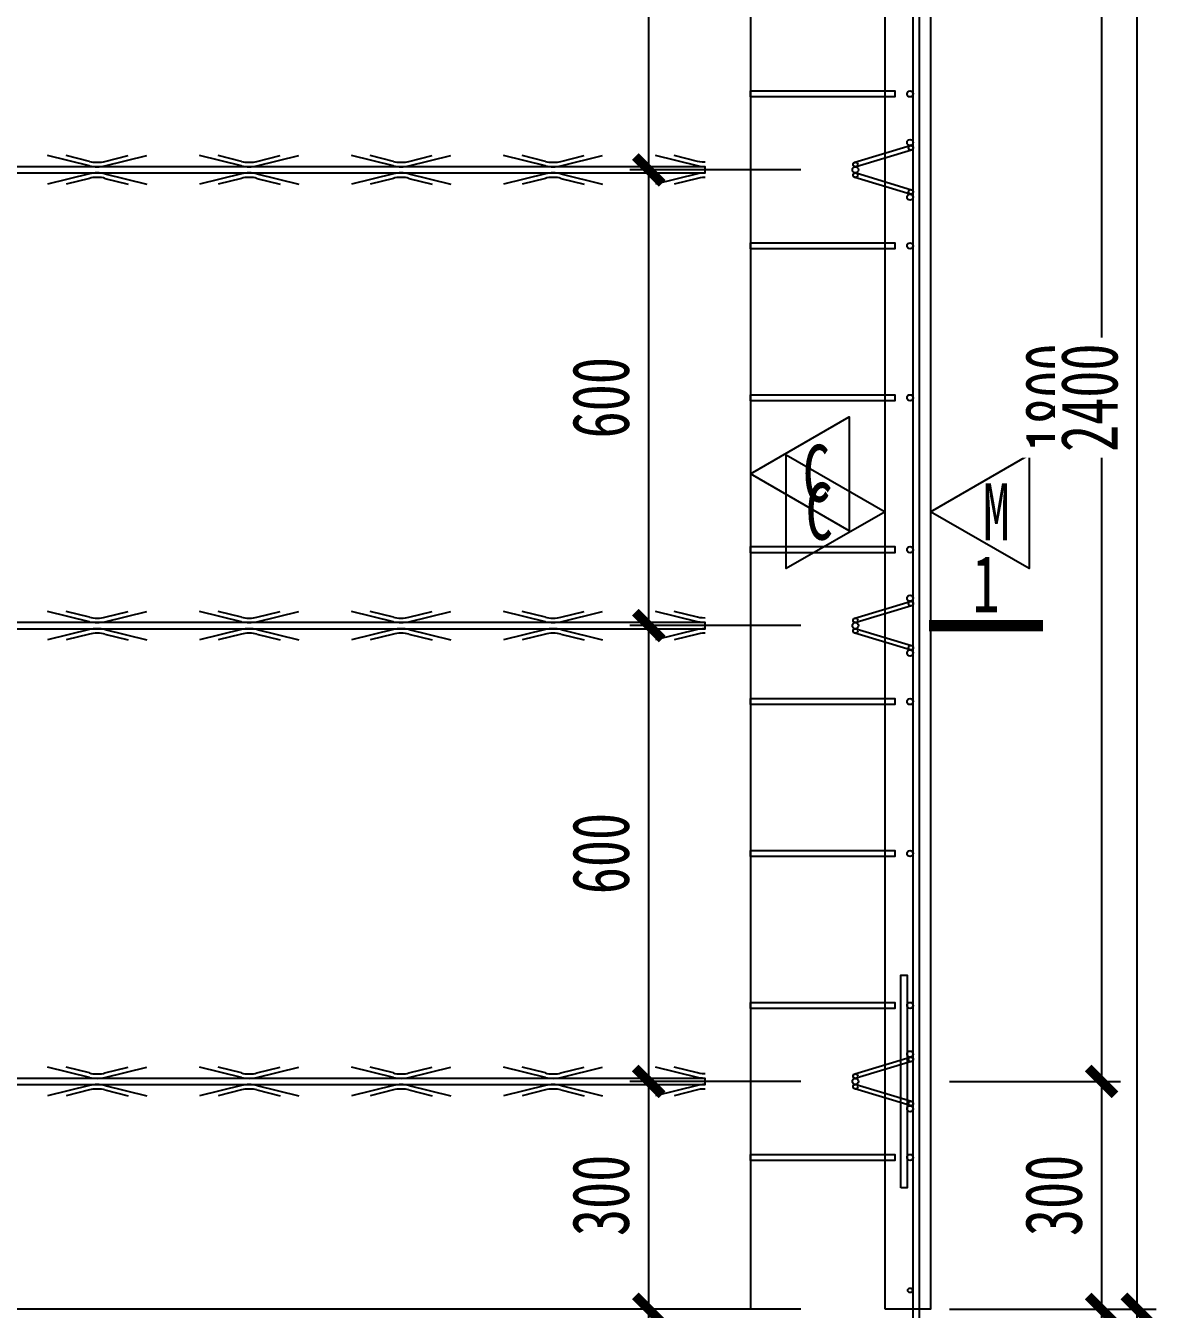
# Model space of a CAD drawing. Extents: x -524 to 129100, y -10500 to 1.
# Drawn here: x 75288 to 76776, y -3380 to -1690 of the extents above; entities that cross this region are included whole.
import ezdxf

# ---------------------------------------------------------------- set-up
doc = ezdxf.new("R2010")
doc.units = 0
doc.header["$LTSCALE"] = 250
doc.linetypes.add('BeePC_CENTER', pattern=[2, 1.25, -0.25, 0.25, -0.25])
doc.layers.get('0').update_dxf_attribs({"linetype": 'CONTINUOUS'})
doc.layers.get('Defpoints').update_dxf_attribs({"linetype": 'CONTINUOUS'})
for name, color, linetype in [('BeePC-CCBZ', 110, 'CONTINUOUS'), ('BeePC-GJ-LEVEL', 141, 'CONTINUOUS'), ('BeePC-GJ-Truss', 185, 'CONTINUOUS'), ('BeePC-TONG-ZT', 50, 'CONTINUOUS')]:
    doc.layers.add(name, color=color, linetype=linetype)
doc.styles.add('BeePC_Dim', font='simfang.ttf', dxfattribs={"width": 0.7})
doc.styles.add('BeePC_Text', font='simfang.ttf', dxfattribs={"width": 0.7})
doc.dimstyles.new('BeePC_DIM_25_25', dxfattribs={"dimtxt": 75, "dimasz": 25, "dimexe": 25, "dimexo": 0, "dimgap": 25, "dimtad": 1, "dimdec": 0, "dimzin": 0, "dimdsep": 46, "dimtxsty": 'BeePC_Dim', "dimblk": 'ARCHTICK', "dimcen": 0, "dimdle": 25, "dimclrt": 7, "dimadec": 0, "dimazin": 0, "dimtfac": 1, "dimtdec": 0, "dimtix": 1, "dimtmove": 2, "dimatfit": 3, "dimfxl": 250, "dimfxlon": 1, "dimtfill": 1, "dimtolj": 1, "dimtzin": 0, "dimarcsym": 0})

# ---------------------------------------------------------------- blocks, each defined once
blk = doc.blocks.new('剖切符号')
at = {"const_width": 15}
blk.add_lwpolyline([(0, 75), (0, -75)], dxfattribs=at)
blk = doc.blocks.new('_ArchTick')
at = {"color": 0, "linetype": 'ByBlock', "const_width": 0.5}
blk.add_lwpolyline([(-0.707, -0.707), (0.707, 0.707)], dxfattribs=at)
blk = doc.blocks.new('*D151')
at = {"layer": 'BeePC-CCBZ', "color": 0, "lineweight": -2, "transparency": 16777216}
for p, q in [((74782.6, -432.6), (74782.6, -207.6)), ((76242.4, -432.6), (76242.4, -207.6)), ((74757.6, -232.6), (76267.4, -232.6))]:
    blk.add_line(p, q, dxfattribs=at)
at = {"layer": 'Defpoints', "color": 0, "transparency": 16777216}
for p in [(76242.4, -232.6), (76242.4, -2179.6), (74782.6, -3079.6)]:
    blk.add_point(p, dxfattribs=at)
at = {"layer": 'BeePC-CCBZ', "color": 0, "lineweight": -2, "transparency": 16777216, "xscale": 25, "yscale": 25, "zscale": 25, "rotation": 180}
blk.add_blockref('_ArchTick', (74782.6, -232.6), dxfattribs=at)
at = {"layer": 'BeePC-CCBZ', "color": 0, "lineweight": -2, "transparency": 16777216, "xscale": 25, "yscale": 25, "zscale": 25}
blk.add_blockref('_ArchTick', (76242.4, -232.6), dxfattribs=at)
at = {"layer": 'BeePC-CCBZ', "color": 7, "linetype": 'BeePC_CENTER', "transparency": 16777216, "insert": (75512.5, -169.7), "char_height": 75, "attachment_point": 5, "style": 'BeePC_Dim', "bg_fill": 3, "box_fill_scale": 1.1, "bg_fill_color": 256, "bg_fill_true_color": 13158600, "bg_fill_transparency": 0}
blk.add_mtext('\\A1;1460', dxfattribs=at)
blk = doc.blocks.new('*D152')
at = {"layer": 'BeePC-CCBZ', "color": 0, "lineweight": -2, "transparency": 16777216}
for p, q in [((68722.8, -3926.6), (68722.8, -4151.6)), ((76242.4, -3926.6), (76242.4, -4151.6)), ((68697.8, -4126.6), (76267.4, -4126.6))]:
    blk.add_line(p, q, dxfattribs=at)
at = {"layer": 'Defpoints', "color": 0, "transparency": 16777216}
for p in [(68722.8, -2179.6), (76242.4, -2179.6), (76242.4, -4126.6)]:
    blk.add_point(p, dxfattribs=at)
at = {"layer": 'BeePC-CCBZ', "color": 0, "lineweight": -2, "transparency": 16777216, "xscale": 25, "yscale": 25, "zscale": 25, "rotation": 180}
blk.add_blockref('_ArchTick', (68722.8, -4126.6), dxfattribs=at)
at = {"layer": 'BeePC-CCBZ', "color": 0, "lineweight": -2, "transparency": 16777216, "xscale": 25, "yscale": 25, "zscale": 25}
blk.add_blockref('_ArchTick', (76242.4, -4126.6), dxfattribs=at)
at = {"layer": 'BeePC-CCBZ', "color": 7, "linetype": 'BeePC_CENTER', "transparency": 16777216, "insert": (72482.6, -4063.7), "char_height": 75, "attachment_point": 5, "style": 'BeePC_Dim', "bg_fill": 3, "box_fill_scale": 1.1, "bg_fill_color": 256, "bg_fill_true_color": 13158600, "bg_fill_transparency": 0}
blk.add_mtext('\\A1;7520', dxfattribs=at)
blk = doc.blocks.new('*D155')
at = {"layer": 'BeePC-CCBZ', "color": 0, "lineweight": -2, "transparency": 16777216}
for p, q in [((76704.4, -1254.6), (76704.4, -3104.6)), ((76504.4, -1279.6), (76729.4, -1279.6)), ((76504.4, -3079.6), (76729.4, -3079.6))]:
    blk.add_line(p, q, dxfattribs=at)
at = {"layer": 'Defpoints', "color": 0, "transparency": 16777216}
for p in [(70182.6, -1279.6), (70182.6, -3079.6), (76704.4, -3079.6)]:
    blk.add_point(p, dxfattribs=at)
at = {"layer": 'BeePC-CCBZ', "color": 0, "lineweight": -2, "transparency": 16777216, "xscale": 25, "yscale": 25, "zscale": 25}
for p, rotation in [((76704.4, -1279.6), 90), ((76704.4, -3079.6), 270)]:
    blk.add_blockref('_ArchTick', p, dxfattribs=dict(at, rotation=rotation))
at = {"layer": 'BeePC-CCBZ', "color": 7, "linetype": 'BeePC_CENTER', "transparency": 16777216, "insert": (76641.5, -2179.6), "char_height": 75, "attachment_point": 5, "rotation": 90, "style": 'BeePC_Dim', "bg_fill": 3, "box_fill_scale": 1.1, "bg_fill_color": 256, "bg_fill_true_color": 13158600, "bg_fill_transparency": 0}
blk.add_mtext('\\A1;1800', dxfattribs=at)
blk = doc.blocks.new('*D156')
at = {"layer": 'BeePC-CCBZ', "color": 0, "lineweight": -2, "transparency": 16777216}
for p, q in [((76704.4, -3054.6), (76704.4, -3404.6)), ((76504.4, -3079.6), (76729.4, -3079.6)), ((76504.4, -3379.6), (76729.4, -3379.6))]:
    blk.add_line(p, q, dxfattribs=at)
at = {"layer": 'Defpoints', "color": 0, "transparency": 16777216}
for p in [(70182.6, -3079.6), (72482.6, -3379.6), (76704.4, -3379.6)]:
    blk.add_point(p, dxfattribs=at)
at = {"layer": 'BeePC-CCBZ', "color": 0, "lineweight": -2, "transparency": 16777216, "xscale": 25, "yscale": 25, "zscale": 25}
for p, rotation in [((76704.4, -3079.6), 90), ((76704.4, -3379.6), 270)]:
    blk.add_blockref('_ArchTick', p, dxfattribs=dict(at, rotation=rotation))
at = {"layer": 'BeePC-CCBZ', "color": 7, "linetype": 'BeePC_CENTER', "transparency": 16777216, "insert": (76641.5, -3229.6), "char_height": 75, "attachment_point": 5, "rotation": 90, "style": 'BeePC_Dim', "bg_fill": 3, "box_fill_scale": 1.1, "bg_fill_color": 256, "bg_fill_true_color": 13158600, "bg_fill_transparency": 0}
blk.add_mtext('\\A1;300', dxfattribs=at)
blk = doc.blocks.new('*D161')
at = {"layer": 'BeePC-CCBZ', "color": 0, "lineweight": -2, "transparency": 16777216}
for p, q in [((76108.4, -3404.6), (76108.4, -3054.6)), ((76308.4, -3079.6), (76083.4, -3079.6)), ((76308.4, -3379.6), (76083.4, -3379.6))]:
    blk.add_line(p, q, dxfattribs=at)
at = {"layer": 'Defpoints', "color": 0, "transparency": 16777216}
for p in [(76108.4, -3079.6), (76380.4, -3079.6), (76449.4, -3379.6)]:
    blk.add_point(p, dxfattribs=at)
at = {"layer": 'BeePC-CCBZ', "color": 0, "lineweight": -2, "transparency": 16777216, "xscale": 25, "yscale": 25, "zscale": 25}
for p, rotation in [((76108.4, -3079.6), 90), ((76108.4, -3379.6), 270)]:
    blk.add_blockref('_ArchTick', p, dxfattribs=dict(at, rotation=rotation))
at = {"layer": 'BeePC-CCBZ', "color": 7, "linetype": 'BeePC_CENTER', "transparency": 16777216, "insert": (76045.5, -3229.6), "char_height": 75, "attachment_point": 5, "rotation": 90, "style": 'BeePC_Dim', "bg_fill": 3, "box_fill_scale": 1.1, "bg_fill_color": 256, "bg_fill_true_color": 13158600, "bg_fill_transparency": 0}
blk.add_mtext('\\A1;300', dxfattribs=at)
blk = doc.blocks.new('*D162')
at = {"layer": 'BeePC-CCBZ', "color": 0, "lineweight": -2, "transparency": 16777216}
for p, q in [((76108.4, -3104.6), (76108.4, -2454.6)), ((76308.4, -2479.6), (76083.4, -2479.6)), ((76308.4, -3079.6), (76083.4, -3079.6))]:
    blk.add_line(p, q, dxfattribs=at)
at = {"layer": 'Defpoints', "color": 0, "transparency": 16777216}
for p in [(76108.4, -2479.6), (76380.4, -2479.6), (76380.4, -3079.6)]:
    blk.add_point(p, dxfattribs=at)
at = {"layer": 'BeePC-CCBZ', "color": 0, "lineweight": -2, "transparency": 16777216, "xscale": 25, "yscale": 25, "zscale": 25}
for p, rotation in [((76108.4, -2479.6), 90), ((76108.4, -3079.6), 270)]:
    blk.add_blockref('_ArchTick', p, dxfattribs=dict(at, rotation=rotation))
at = {"layer": 'BeePC-CCBZ', "color": 7, "linetype": 'BeePC_CENTER', "transparency": 16777216, "insert": (76045.5, -2779.6), "char_height": 75, "attachment_point": 5, "rotation": 90, "style": 'BeePC_Dim', "bg_fill": 3, "box_fill_scale": 1.1, "bg_fill_color": 256, "bg_fill_true_color": 13158600, "bg_fill_transparency": 0}
blk.add_mtext('\\A1;600', dxfattribs=at)
blk = doc.blocks.new('*D163')
at = {"layer": 'BeePC-CCBZ', "color": 0, "lineweight": -2, "transparency": 16777216}
for p, q in [((76108.4, -2504.6), (76108.4, -1854.6)), ((76308.4, -1879.6), (76083.4, -1879.6)), ((76308.4, -2479.6), (76083.4, -2479.6))]:
    blk.add_line(p, q, dxfattribs=at)
at = {"layer": 'Defpoints', "color": 0, "transparency": 16777216}
for p in [(76108.4, -1879.6), (76380.4, -1879.6), (76380.4, -2479.6)]:
    blk.add_point(p, dxfattribs=at)
at = {"layer": 'BeePC-CCBZ', "color": 0, "lineweight": -2, "transparency": 16777216, "xscale": 25, "yscale": 25, "zscale": 25}
for p, rotation in [((76108.4, -1879.6), 90), ((76108.4, -2479.6), 270)]:
    blk.add_blockref('_ArchTick', p, dxfattribs=dict(at, rotation=rotation))
at = {"layer": 'BeePC-CCBZ', "color": 7, "linetype": 'BeePC_CENTER', "transparency": 16777216, "insert": (76045.5, -2179.6), "char_height": 75, "attachment_point": 5, "rotation": 90, "style": 'BeePC_Dim', "bg_fill": 3, "box_fill_scale": 1.1, "bg_fill_color": 256, "bg_fill_true_color": 13158600, "bg_fill_transparency": 0}
blk.add_mtext('\\A1;600', dxfattribs=at)
blk = doc.blocks.new('*D164')
at = {"layer": 'BeePC-CCBZ', "color": 0, "lineweight": -2, "transparency": 16777216}
for p, q in [((76108.4, -1904.6), (76108.4, -1254.6)), ((76308.4, -1279.6), (76083.4, -1279.6)), ((76308.4, -1879.6), (76083.4, -1879.6))]:
    blk.add_line(p, q, dxfattribs=at)
at = {"layer": 'Defpoints', "color": 0, "transparency": 16777216}
for p in [(76108.4, -1279.6), (76380.4, -1279.6), (76380.4, -1879.6)]:
    blk.add_point(p, dxfattribs=at)
at = {"layer": 'BeePC-CCBZ', "color": 0, "lineweight": -2, "transparency": 16777216, "xscale": 25, "yscale": 25, "zscale": 25}
for p, rotation in [((76108.4, -1279.6), 90), ((76108.4, -1879.6), 270)]:
    blk.add_blockref('_ArchTick', p, dxfattribs=dict(at, rotation=rotation))
at = {"layer": 'BeePC-CCBZ', "color": 7, "linetype": 'BeePC_CENTER', "transparency": 16777216, "insert": (76045.5, -1579.6), "char_height": 75, "attachment_point": 5, "rotation": 90, "style": 'BeePC_Dim', "bg_fill": 3, "box_fill_scale": 1.1, "bg_fill_color": 256, "bg_fill_true_color": 13158600, "bg_fill_transparency": 0}
blk.add_mtext('\\A1;600', dxfattribs=at)
blk = doc.blocks.new('*D166')
at = {"layer": 'BeePC-CCBZ', "color": 0, "lineweight": -2, "transparency": 16777216}
for p, q in [((76419.4, -3926.6), (76419.4, -4151.6)), ((76479.4, -3926.6), (76479.4, -4151.6)), ((76394.4, -4126.6), (76504.4, -4126.6))]:
    blk.add_line(p, q, dxfattribs=at)
at = {"layer": 'Defpoints', "color": 0, "transparency": 16777216}
for p in [(76419.4, -2179.6), (76479.4, -2179.6), (76479.4, -4126.6)]:
    blk.add_point(p, dxfattribs=at)
at = {"layer": 'BeePC-CCBZ', "color": 0, "lineweight": -2, "transparency": 16777216, "xscale": 25, "yscale": 25, "zscale": 25}
blk.add_blockref('_ArchTick', (76419.4, -4126.6), dxfattribs=at)
at = {"layer": 'BeePC-CCBZ', "color": 0, "lineweight": -2, "transparency": 16777216, "xscale": 25, "yscale": 25, "zscale": 25, "rotation": 180}
blk.add_blockref('_ArchTick', (76479.4, -4126.6), dxfattribs=at)
at = {"layer": 'BeePC-CCBZ', "color": 7, "linetype": 'BeePC_CENTER', "transparency": 16777216, "insert": (76449.4, -4063.7), "char_height": 75, "attachment_point": 5, "style": 'BeePC_Dim', "bg_fill": 3, "box_fill_scale": 1.1, "bg_fill_color": 256, "bg_fill_true_color": 13158600, "bg_fill_transparency": 0}
blk.add_mtext('\\A1;60', dxfattribs=at)
blk = doc.blocks.new('*D167')
at = {"layer": 'BeePC-CCBZ', "color": 0, "lineweight": -2, "transparency": 16777216}
for p, q in [((76751.4, -3404.6), (76751.4, -954.6)), ((76551.4, -979.6), (76776.4, -979.6)), ((76551.4, -3379.6), (76776.4, -3379.6))]:
    blk.add_line(p, q, dxfattribs=at)
at = {"layer": 'Defpoints', "color": 0, "transparency": 16777216}
for p in [(76449.4, -979.6), (76751.4, -979.6), (76449.4, -3379.6)]:
    blk.add_point(p, dxfattribs=at)
at = {"layer": 'BeePC-CCBZ', "color": 0, "lineweight": -2, "transparency": 16777216, "xscale": 25, "yscale": 25, "zscale": 25}
for p, rotation in [((76751.4, -979.6), 90), ((76751.4, -3379.6), 270)]:
    blk.add_blockref('_ArchTick', p, dxfattribs=dict(at, rotation=rotation))
at = {"layer": 'BeePC-CCBZ', "color": 7, "linetype": 'BeePC_CENTER', "transparency": 16777216, "insert": (76688.5, -2179.6), "char_height": 75, "attachment_point": 5, "rotation": 90, "style": 'BeePC_Dim', "bg_fill": 3, "box_fill_scale": 1.1, "bg_fill_color": 256, "bg_fill_true_color": 13158600, "bg_fill_transparency": 0}
blk.add_mtext('\\A1;2400', dxfattribs=at)

msp = doc.modelspace()

# ---------------------------------------------------------------- linework, layer by layer
msp.add_lwpolyline([(76440.4, -3219.6), (76440.4, -2939.6), (76448.4, -2939.6), (76448.4, -3219.6), (76440.4, -3219.6)])
for points in [[(76242.4, -2279.6, 0), (76372.3, -2204.6, 0), (76372.3, -2354.6, 0)], [(76419.4, -2329.6, 0), (76289.5, -2404.6, 0), (76289.5, -2254.6, 0)], [(76479.4, -2329.6, 0), (76609.3, -2254.6, 0), (76609.3, -2404.6, 0)]]:
    msp.add_polyline3d(points, close=True)
at = {"layer": 'BeePC-GJ-LEVEL'}
msp.add_lwpolyline([(76456.4, -3830.6), (76456.4, -528.6, 0.668179), (76429.1, -517.3), (76400.8, -545.6), (76395.2, -539.9), (76423.5, -511.6, -0.668179), (76464.4, -528.6), (76464.4, -3830.6, -0.668179), (76423.5, -3847.6), (76395.2, -3819.3), (76400.8, -3813.6), (76429.1, -3841.9, 0.668179), (76456.4, -3830.6, -0.668179), (76429.1, -3841.9, 0.668179), (76456.4, -3830.6)], format="xyb", dxfattribs=at)
for points in [[(76242.4, -1775.6), (76432.4, -1775.6), (76432.4, -1783.6), (76242.4, -1783.6), (76242.4, -1775.6)], [(76242.4, -1975.6), (76432.4, -1975.6), (76432.4, -1983.6), (76242.4, -1983.6), (76242.4, -1975.6)], [(76242.4, -2175.6), (76432.4, -2175.6), (76432.4, -2183.6), (76242.4, -2183.6), (76242.4, -2175.6)], [(76242.4, -2375.6), (76432.4, -2375.6), (76432.4, -2383.6), (76242.4, -2383.6), (76242.4, -2375.6)], [(76242.4, -2575.6), (76432.4, -2575.6), (76432.4, -2583.6), (76242.4, -2583.6), (76242.4, -2575.6)], [(76242.4, -2775.6), (76432.4, -2775.6), (76432.4, -2783.6), (76242.4, -2783.6), (76242.4, -2775.6)], [(76242.4, -2975.6), (76432.4, -2975.6), (76432.4, -2983.6), (76242.4, -2983.6), (76242.4, -2975.6)], [(76242.4, -3175.6), (76432.4, -3175.6), (76432.4, -3183.6), (76242.4, -3183.6), (76242.4, -3175.6)]]:
    msp.add_lwpolyline(points, dxfattribs=at)
for centre, radius in [((76452.4, -1779.6), 4), ((76452.4, -1779.6), 4), ((76452.4, -1779.6), 4), ((76452.4, -1979.6), 4), ((76452.4, -1979.6), 4), ((76452.4, -1979.6), 4), ((76452.4, -2179.6), 4), ((76452.4, -2179.6), 4), ((76452.4, -2179.6), 4), ((76452.4, -2379.6), 4), ((76452.4, -2379.6), 4), ((76452.4, -2379.6), 4), ((76452.4, -2579.6), 4), ((76452.4, -2579.6), 4), ((76452.4, -2579.6), 4), ((76452.4, -2779.6), 4), ((76452.4, -2779.6), 4), ((76452.4, -2779.6), 4), ((76452.4, -2979.6), 4), ((76452.4, -2979.6), 4), ((76452.4, -2979.6), 4), ((76452.4, -3179.6), 4), ((76452.4, -3179.6), 4), ((76452.4, -3179.6), 4), ((76452.4, -3354.6), 3), ((76452.4, -3354.6), 3), ((76452.4, -3354.6), 3)]:
    msp.add_circle(centre, radius, dxfattribs=at)
at = {"layer": 'BeePC-GJ-Truss'}
for points in [[(76379.6, -1869.7), (76452.6, -1847.7, -1), (76454.3, -1853.5), (76381.3, -1875.5, -1), (76379.6, -1869.7)], [(76452.6, -1911.5), (76379.6, -1889.5, -1), (76381.3, -1883.7), (76454.3, -1905.7, -1), (76452.6, -1911.5)], [(76379.6, -2469.7), (76452.6, -2447.7, -1), (76454.3, -2453.5), (76381.3, -2475.5, -1), (76379.6, -2469.7)], [(76452.6, -2511.5), (76379.6, -2489.5, -1), (76381.3, -2483.7), (76454.3, -2505.7, -1), (76452.6, -2511.5)], [(76379.6, -3069.7), (76452.6, -3047.7, -1), (76454.3, -3053.5), (76381.3, -3075.5, -1), (76379.6, -3069.7)], [(76452.6, -3111.5), (76379.6, -3089.5, -1), (76381.3, -3083.7), (76454.3, -3105.7, -1), (76452.6, -3111.5)]]:
    msp.add_lwpolyline(points, format="xyb", dxfattribs=at)
for points in [[(68782.6, -1883.6), (76182.6, -1883.6), (76182.6, -1875.6), (68782.6, -1875.6)], [(75372.4, -1874.5), (75317.4, -1860.9)], [(75372.4, -1868.5), (75341.7, -1860.9)], [(75392.8, -1874.5), (75447.8, -1860.9)], [(75392.8, -1868.5), (75423.5, -1860.9)], [(75572.4, -1874.5), (75517.4, -1860.9)], [(75572.4, -1868.5), (75541.7, -1860.9)], [(75592.8, -1874.5), (75647.8, -1860.9)], [(75592.8, -1868.5), (75623.5, -1860.9)], [(75772.4, -1874.5), (75717.4, -1860.9)], [(75772.4, -1868.5), (75741.7, -1860.9)], [(75792.8, -1874.5), (75847.8, -1860.9)], [(75792.8, -1868.5), (75823.5, -1860.9)], [(75972.4, -1874.5), (75917.4, -1860.9)], [(75972.4, -1868.5), (75941.7, -1860.9)], [(75992.8, -1874.5), (76047.8, -1860.9)], [(75992.8, -1868.5), (76023.5, -1860.9)], [(76182.6, -1875.6), (76179.2, -1875.5), (76176, -1875.1), (76172.4, -1874.5), (76117.4, -1860.9)], [(76182.6, -1869.6), (76178.6, -1869.5), (76175.5, -1869.2), (76172.4, -1868.5), (76141.7, -1860.9)], [(75372.4, -1884.8), (75317.4, -1898.4)], [(75372.4, -1890.8), (75341.7, -1898.4)], [(75392.8, -1884.8), (75447.8, -1898.4)], [(75392.8, -1890.8), (75423.5, -1898.4)], [(75572.4, -1884.8), (75517.4, -1898.4)], [(75572.4, -1890.8), (75541.7, -1898.4)], [(75592.8, -1884.8), (75647.8, -1898.4)], [(75592.8, -1890.8), (75623.5, -1898.4)], [(75772.4, -1884.8), (75717.4, -1898.4)], [(75772.4, -1890.8), (75741.7, -1898.4)], [(75792.8, -1884.8), (75847.8, -1898.4)], [(75792.8, -1890.8), (75823.5, -1898.4)], [(75972.4, -1884.8), (75917.4, -1898.4)], [(75972.4, -1890.8), (75941.7, -1898.4)], [(75992.8, -1884.8), (76047.8, -1898.4)], [(75992.8, -1890.8), (76023.5, -1898.4)], [(76182.6, -1883.6), (76179.2, -1883.8), (76176, -1884.1), (76172.4, -1884.8), (76117.4, -1898.4)], [(76182.6, -1889.6), (76179.3, -1889.7), (76176.1, -1890), (76172.4, -1890.8), (76141.7, -1898.4)], [(75372.4, -2474.5), (75317.4, -2460.9)], [(75372.4, -2468.5), (75341.7, -2460.9)], [(75392.8, -2474.5), (75447.8, -2460.9)], [(75392.8, -2468.5), (75423.5, -2460.9)], [(75572.4, -2474.5), (75517.4, -2460.9)], [(75572.4, -2468.5), (75541.7, -2460.9)], [(75592.8, -2474.5), (75647.8, -2460.9)], [(75592.8, -2468.5), (75623.5, -2460.9)], [(75772.4, -2474.5), (75717.4, -2460.9)], [(75772.4, -2468.5), (75741.7, -2460.9)], [(75792.8, -2474.5), (75847.8, -2460.9)], [(75792.8, -2468.5), (75823.5, -2460.9)], [(75972.4, -2474.5), (75917.4, -2460.9)], [(75972.4, -2468.5), (75941.7, -2460.9)], [(75992.8, -2474.5), (76047.8, -2460.9)], [(75992.8, -2468.5), (76023.5, -2460.9)], [(76182.6, -2475.6), (76179.2, -2475.5), (76176, -2475.1), (76172.4, -2474.5), (76117.4, -2460.9)], [(76182.6, -2469.6), (76178.6, -2469.5), (76175.5, -2469.2), (76172.4, -2468.5), (76141.7, -2460.9)], [(68782.6, -2483.6), (76182.6, -2483.6), (76182.6, -2475.6), (68782.6, -2475.6)], [(76182.6, -2483.6), (76179.2, -2483.8), (76176, -2484.1), (76172.4, -2484.8), (76117.4, -2498.4)], [(75372.4, -2484.8), (75317.4, -2498.4)], [(75372.4, -2490.8), (75341.7, -2498.4)], [(75392.8, -2484.8), (75447.8, -2498.4)], [(75392.8, -2490.8), (75423.5, -2498.4)], [(75572.4, -2484.8), (75517.4, -2498.4)], [(75572.4, -2490.8), (75541.7, -2498.4)], [(75592.8, -2484.8), (75647.8, -2498.4)], [(75592.8, -2490.8), (75623.5, -2498.4)], [(75772.4, -2484.8), (75717.4, -2498.4)], [(75772.4, -2490.8), (75741.7, -2498.4)], [(75792.8, -2484.8), (75847.8, -2498.4)], [(75792.8, -2490.8), (75823.5, -2498.4)], [(75972.4, -2484.8), (75917.4, -2498.4)], [(75972.4, -2490.8), (75941.7, -2498.4)], [(75992.8, -2484.8), (76047.8, -2498.4)], [(75992.8, -2490.8), (76023.5, -2498.4)], [(76182.6, -2489.6), (76179.3, -2489.7), (76176.1, -2490), (76172.4, -2490.8), (76141.7, -2498.4)], [(75372.4, -3074.5), (75317.4, -3060.9)], [(75372.4, -3068.5), (75341.7, -3060.9)], [(75392.8, -3074.5), (75447.8, -3060.9)], [(75392.8, -3068.5), (75423.5, -3060.9)], [(75572.4, -3074.5), (75517.4, -3060.9)], [(75572.4, -3068.5), (75541.7, -3060.9)], [(75592.8, -3074.5), (75647.8, -3060.9)], [(75592.8, -3068.5), (75623.5, -3060.9)], [(75772.4, -3074.5), (75717.4, -3060.9)], [(75772.4, -3068.5), (75741.7, -3060.9)], [(75792.8, -3074.5), (75847.8, -3060.9)], [(75792.8, -3068.5), (75823.5, -3060.9)], [(75972.4, -3074.5), (75917.4, -3060.9)], [(75972.4, -3068.5), (75941.7, -3060.9)], [(75992.8, -3074.5), (76047.8, -3060.9)], [(75992.8, -3068.5), (76023.5, -3060.9)], [(76182.6, -3075.6), (76179.2, -3075.5), (76176, -3075.1), (76172.4, -3074.5), (76117.4, -3060.9)], [(76182.6, -3069.6), (76178.6, -3069.5), (76175.5, -3069.2), (76172.4, -3068.5), (76141.7, -3060.9)], [(68782.6, -3083.6), (76182.6, -3083.6), (76182.6, -3075.6), (68782.6, -3075.6)], [(75372.4, -3084.8), (75317.4, -3098.4)], [(75372.4, -3090.8), (75341.7, -3098.4)], [(75392.8, -3084.8), (75447.8, -3098.4)], [(75392.8, -3090.8), (75423.5, -3098.4)], [(75572.4, -3084.8), (75517.4, -3098.4)], [(75572.4, -3090.8), (75541.7, -3098.4)], [(75592.8, -3084.8), (75647.8, -3098.4)], [(75592.8, -3090.8), (75623.5, -3098.4)], [(75772.4, -3084.8), (75717.4, -3098.4)], [(75772.4, -3090.8), (75741.7, -3098.4)], [(75792.8, -3084.8), (75847.8, -3098.4)], [(75792.8, -3090.8), (75823.5, -3098.4)], [(75972.4, -3084.8), (75917.4, -3098.4)], [(75972.4, -3090.8), (75941.7, -3098.4)], [(75992.8, -3084.8), (76047.8, -3098.4)], [(75992.8, -3090.8), (76023.5, -3098.4)], [(76182.6, -3083.6), (76179.2, -3083.8), (76176, -3084.1), (76172.4, -3084.8), (76117.4, -3098.4)], [(76182.6, -3089.6), (76179.3, -3089.7), (76176.1, -3090), (76172.4, -3090.8), (76141.7, -3098.4)]]:
    msp.add_lwpolyline(points, dxfattribs=at)
for centre, radius in [((76452.4, -1843.6), 4), ((76453.4, -1850.6), 3), ((76380.4, -1879.6), 4), ((76380.4, -1879.6), 4), ((76380.4, -1872.6), 3), ((76380.4, -1886.6), 3), ((76453.4, -1908.6), 3), ((76452.4, -1915.6), 4), ((76452.4, -2443.6), 4), ((76453.4, -2450.6), 3), ((76380.4, -2479.6), 4), ((76380.4, -2479.6), 4), ((76380.4, -2472.6), 3), ((76380.4, -2486.6), 3), ((76452.4, -2515.6), 4), ((76453.4, -2508.6), 3), ((76452.4, -3043.6), 4), ((76453.4, -3050.6), 3), ((76380.4, -3072.6), 3), ((76380.4, -3079.6), 4), ((76380.4, -3079.6), 4), ((76380.4, -3086.6), 3), ((76453.4, -3108.6), 3), ((76452.4, -3115.6), 4)]:
    msp.add_circle(centre, radius, dxfattribs=at)
for centre, major_axis, start_param, end_param in [((75381.4, -1866.2), (12, 0), 3.861169, 4.813041), ((75383.8, -1870.4), (18, 0), 4.026697, 4.647513), ((75383.8, -1866.2), (12, 0), 4.611737, 5.563609), ((75381.4, -1870.4), (18, 0), 4.777265, 5.398081), ((75581.4, -1866.2), (12, 0), 3.861169, 4.813041), ((75583.8, -1870.4), (18, 0), 4.026697, 4.647513), ((75583.8, -1866.2), (12, 0), 4.611737, 5.563609), ((75581.4, -1870.4), (18, 0), 4.777265, 5.398081), ((75781.4, -1866.2), (12, 0), 3.861169, 4.813041), ((75783.8, -1870.4), (18, 0), 4.026697, 4.647513), ((75783.8, -1866.2), (12, 0), 4.611737, 5.563609), ((75781.4, -1870.4), (18, 0), 4.777265, 5.398081), ((75981.4, -1866.2), (12, 0), 3.861169, 4.813041), ((75983.8, -1870.4), (18, 0), 4.026697, 4.647513), ((75983.8, -1866.2), (12, 0), 4.611737, 5.563609), ((75981.4, -1870.4), (18, 0), 4.777265, 5.398081), ((75383.8, -1888.8), (18, 0), 1.635672, 2.256488), ((75381.4, -1893.1), (12, 0), 1.470144, 2.422017), ((75381.4, -1888.8), (18, 0), 0.885104, 1.50592), ((75383.8, -1893.1), (12, 0), 0.719576, 1.671449), ((75583.8, -1888.8), (18, 0), 1.635672, 2.256488), ((75581.4, -1893.1), (12, 0), 1.470144, 2.422017), ((75581.4, -1888.8), (18, 0), 0.885104, 1.50592), ((75583.8, -1893.1), (12, 0), 0.719576, 1.671449), ((75783.8, -1888.8), (18, 0), 1.635672, 2.256488), ((75781.4, -1893.1), (12, 0), 1.470144, 2.422017), ((75781.4, -1888.8), (18, 0), 0.885104, 1.50592), ((75783.8, -1893.1), (12, 0), 0.719576, 1.671449), ((75983.8, -1888.8), (18, 0), 1.635672, 2.256488), ((75981.4, -1893.1), (12, 0), 1.470144, 2.422017), ((75981.4, -1888.8), (18, 0), 0.885104, 1.50592), ((75983.8, -1893.1), (12, 0), 0.719576, 1.671449), ((75381.4, -2466.2), (12, 0), 3.861169, 4.813041), ((75383.8, -2470.4), (18, 0), 4.026697, 4.647513), ((75383.8, -2488.8), (18, 0), 1.635672, 2.256488), ((75383.8, -2466.2), (12, 0), 4.611737, 5.563609), ((75381.4, -2470.4), (18, 0), 4.777265, 5.398081), ((75381.4, -2488.8), (18, 0), 0.885104, 1.50592), ((75581.4, -2466.2), (12, 0), 3.861169, 4.813041), ((75583.8, -2470.4), (18, 0), 4.026697, 4.647513), ((75583.8, -2488.8), (18, 0), 1.635672, 2.256488), ((75583.8, -2466.2), (12, 0), 4.611737, 5.563609), ((75581.4, -2470.4), (18, 0), 4.777265, 5.398081), ((75581.4, -2488.8), (18, 0), 0.885104, 1.50592), ((75781.4, -2466.2), (12, 0), 3.861169, 4.813041), ((75783.8, -2470.4), (18, 0), 4.026697, 4.647513), ((75783.8, -2488.8), (18, 0), 1.635672, 2.256488), ((75783.8, -2466.2), (12, 0), 4.611737, 5.563609), ((75781.4, -2470.4), (18, 0), 4.777265, 5.398081), ((75781.4, -2488.8), (18, 0), 0.885104, 1.50592), ((75981.4, -2466.2), (12, 0), 3.861169, 4.813041), ((75983.8, -2470.4), (18, 0), 4.026697, 4.647513), ((75983.8, -2488.8), (18, 0), 1.635672, 2.256488), ((75983.8, -2466.2), (12, 0), 4.611737, 5.563609), ((75981.4, -2470.4), (18, 0), 4.777265, 5.398081), ((75981.4, -2488.8), (18, 0), 0.885104, 1.50592), ((75381.4, -2493.1), (12, 0), 1.470144, 2.422017), ((75383.8, -2493.1), (12, 0), 0.719576, 1.671449), ((75581.4, -2493.1), (12, 0), 1.470144, 2.422017), ((75583.8, -2493.1), (12, 0), 0.719576, 1.671449), ((75781.4, -2493.1), (12, 0), 1.470144, 2.422017), ((75783.8, -2493.1), (12, 0), 0.719576, 1.671449), ((75981.4, -2493.1), (12, 0), 1.470144, 2.422017), ((75983.8, -2493.1), (12, 0), 0.719576, 1.671449), ((75381.4, -3066.2), (12, 0), 3.861169, 4.813041), ((75383.8, -3070.4), (18, 0), 4.026697, 4.647513), ((75383.8, -3066.2), (12, 0), 4.611737, 5.563609), ((75381.4, -3070.4), (18, 0), 4.777265, 5.398081), ((75581.4, -3066.2), (12, 0), 3.861169, 4.813041), ((75583.8, -3070.4), (18, 0), 4.026697, 4.647513), ((75583.8, -3066.2), (12, 0), 4.611737, 5.563609), ((75581.4, -3070.4), (18, 0), 4.777265, 5.398081), ((75781.4, -3066.2), (12, 0), 3.861169, 4.813041), ((75783.8, -3070.4), (18, 0), 4.026697, 4.647513), ((75783.8, -3066.2), (12, 0), 4.611737, 5.563609), ((75781.4, -3070.4), (18, 0), 4.777265, 5.398081), ((75981.4, -3066.2), (12, 0), 3.861169, 4.813041), ((75983.8, -3070.4), (18, 0), 4.026697, 4.647513), ((75983.8, -3066.2), (12, 0), 4.611737, 5.563609), ((75981.4, -3070.4), (18, 0), 4.777265, 5.398081), ((75383.8, -3088.8), (18, 0), 1.635672, 2.256488), ((75381.4, -3093.1), (12, 0), 1.470144, 2.422017), ((75381.4, -3088.8), (18, 0), 0.885104, 1.50592), ((75383.8, -3093.1), (12, 0), 0.719576, 1.671449), ((75583.8, -3088.8), (18, 0), 1.635672, 2.256488), ((75581.4, -3093.1), (12, 0), 1.470144, 2.422017), ((75581.4, -3088.8), (18, 0), 0.885104, 1.50592), ((75583.8, -3093.1), (12, 0), 0.719576, 1.671449), ((75783.8, -3088.8), (18, 0), 1.635672, 2.256488), ((75781.4, -3093.1), (12, 0), 1.470144, 2.422017), ((75781.4, -3088.8), (18, 0), 0.885104, 1.50592), ((75783.8, -3093.1), (12, 0), 0.719576, 1.671449), ((75983.8, -3088.8), (18, 0), 1.635672, 2.256488), ((75981.4, -3093.1), (12, 0), 1.470144, 2.422017), ((75981.4, -3088.8), (18, 0), 0.885104, 1.50592), ((75983.8, -3093.1), (12, 0), 0.719576, 1.671449)]:
    msp.add_ellipse(centre, major_axis=major_axis, ratio=0.288551, start_param=start_param, end_param=end_param, dxfattribs=at)
at = {"layer": 'BeePC-TONG-ZT'}
for points in [[(68722.8, -979.6), (76242.4, -979.6), (76242.4, -3379.6), (68722.8, -3379.6), (68722.8, -979.6)], [(76419.4, -3379.6), (76419.4, -979.6), (76479.4, -979.6), (76479.4, -3379.6), (76419.4, -3379.6)]]:
    msp.add_lwpolyline(points, dxfattribs=at)

# ---------------------------------------------------------------- block references
at = {"rotation": 90}
msp.add_blockref('剖切符号', (76552.4, -2479.6), dxfattribs=at)

# ---------------------------------------------------------------- texts
at = {"char_height": 75, "attachment_point": 5, "style": 'BeePC_Text'}
for s, insert in [('C', (76329, -2279.6)), ('C', (76332.8, -2329.6)), ('M', (76566, -2329.6)), ('1', (76552.4, -2424.6))]:
    msp.add_mtext(s, dxfattribs=dict(at, insert=insert))

# ---------------------------------------------------------------- next in the draw order: dimensions: what is measured, and where the dimension line sits
at = {"layer": 'BeePC-CCBZ'}
dim = msp.add_linear_dim(base=(76242.4, -232.6), p1=(74782.6, -3079.6), p2=(76242.4, -2179.6), angle=0, dimstyle='BeePC_DIM_25_25', override={"dimfxl": 200}, dxfattribs=at)
dim.commit()
dim.dimension.update_dxf_attribs({"geometry": '*D151', "text_midpoint": (75512.5, -169.7)})

# ---------------------------------------------------------------- next in the draw order: dimensions: what is measured, and where the dimension line sits
dim = msp.add_linear_dim(base=(76242.4, -4126.6), p1=(68722.8, -2179.6), p2=(76242.4, -2179.6), angle=0, dimstyle='BeePC_DIM_25_25', override={"dimfxl": 200}, dxfattribs=at)
dim.commit()
dim.dimension.update_dxf_attribs({"geometry": '*D152', "text_midpoint": (72482.6, -4063.7)})

# ---------------------------------------------------------------- next in the draw order: dimensions: what is measured, and where the dimension line sits
dim = msp.add_linear_dim(base=(76704.4, -3079.6), p1=(70182.6, -1279.6), p2=(70182.6, -3079.6), angle=90, dimstyle='BeePC_DIM_25_25', override={"dimfxl": 200}, dxfattribs=at)
dim.commit()
dim.dimension.update_dxf_attribs({"geometry": '*D155', "text_midpoint": (76641.5, -2179.6)})

# ---------------------------------------------------------------- next in the draw order: dimensions: what is measured, and where the dimension line sits
dim = msp.add_linear_dim(base=(76704.4, -3379.6), p1=(70182.6, -3079.6), p2=(72482.6, -3379.6), angle=90, dimstyle='BeePC_DIM_25_25', override={"dimfxl": 200}, dxfattribs=at)
dim.commit()
dim.dimension.update_dxf_attribs({"geometry": '*D156', "text_midpoint": (76641.5, -3229.6)})

# ---------------------------------------------------------------- next in the draw order: dimensions: what is measured, and where the dimension line sits
dim = msp.add_linear_dim(base=(76108.4, -3079.6), p1=(76449.4, -3379.6), p2=(76380.4, -3079.6), angle=90, dimstyle='BeePC_DIM_25_25', override={"dimfxl": 200}, dxfattribs=at)
dim.commit()
dim.dimension.update_dxf_attribs({"geometry": '*D161', "text_midpoint": (76045.5, -3229.6)})

# ---------------------------------------------------------------- next in the draw order: dimensions: what is measured, and where the dimension line sits
for base, p1, p2, angle, picture, middle in [((76479.4, -4126.6), (76419.4, -2179.6), (76479.4, -2179.6), 0, '*D166', (76449.4, -4063.7)), ((76108.4, -2479.6), (76380.4, -3079.6), (76380.4, -2479.6), 90, '*D162', (76045.5, -2779.6))]:
    dim = msp.add_linear_dim(base=base, p1=p1, p2=p2, angle=angle, dimstyle='BeePC_DIM_25_25', override={"dimfxl": 200}, dxfattribs=at)
    dim.commit()
    dim.dimension.update_dxf_attribs({"geometry": picture, "text_midpoint": middle})

# ---------------------------------------------------------------- next in the draw order: dimensions: what is measured, and where the dimension line sits
for base, p1, p2, picture, middle in [((76751.4, -979.6), (76449.4, -3379.6), (76449.4, -979.6), '*D167', (76688.5, -2179.6)), ((76108.4, -1879.6), (76380.4, -2479.6), (76380.4, -1879.6), '*D163', (76045.5, -2179.6))]:
    dim = msp.add_linear_dim(base=base, p1=p1, p2=p2, angle=90, dimstyle='BeePC_DIM_25_25', override={"dimfxl": 200}, dxfattribs=at)
    dim.commit()
    dim.dimension.update_dxf_attribs({"geometry": picture, "text_midpoint": middle})

# ---------------------------------------------------------------- next in the draw order: dimensions: what is measured, and where the dimension line sits
dim = msp.add_linear_dim(base=(76108.4, -1279.6), p1=(76380.4, -1879.6), p2=(76380.4, -1279.6), angle=90, dimstyle='BeePC_DIM_25_25', override={"dimfxl": 200}, dxfattribs=at)
dim.commit()
dim.dimension.update_dxf_attribs({"geometry": '*D164', "text_midpoint": (76045.5, -1579.6)})

doc.saveas('drawing.dxf')
